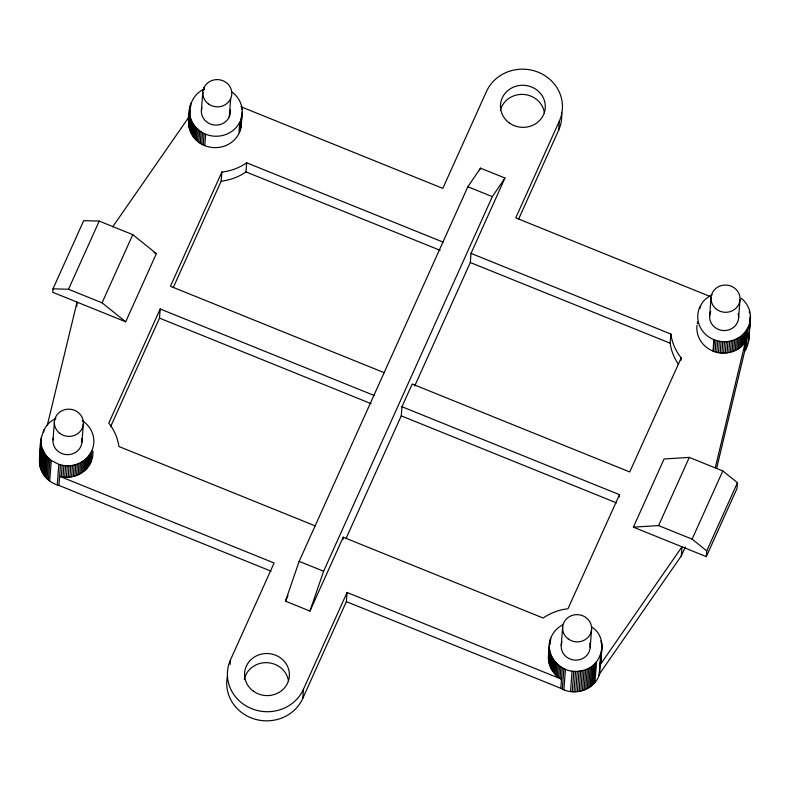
<?xml version="1.0" encoding="UTF-8"?>
<svg xmlns="http://www.w3.org/2000/svg" width="790" height="790" viewBox="0 0 790 790"><rect width="100%" height="100%" fill="white"/><g stroke="black" fill="none" stroke-linecap="round" stroke-linejoin="round"><path stroke-width="1.19" d="M741.218 298.245C746.807 302.708 750.411 309.641 750.5 316.829L748.92 337.37C748.851 342.188 747.32 347.106 744.694 351.145L716.579 468.589M748.742 340.599L750.5 316.829M271.118 571.2L58.904 485.406C46.936 482.532 37.732 470.336 39.747 457.973M241.345 121.65L241.148 126.499L239.321 132.72A26.396 24.757 4.4 0 1 204.768 145.617C193.866 141.509 186.42 129.244 189.156 117.68M232.062 92.065C236.961 95.669 240.575 101.051 241.789 107.025C243.942 115.804 238.096 123.892 239.321 132.72M227.5 675.894A39.589 37.13 4.4 0 0 254.568 719.068A39.589 37.13 4.4 0 0 302.748 698.439L303.449 689.305L347.057 592.48L561.502 679.183C551.726 674.008 546.038 661.862 549.376 651.148M591.878 627.102C610.028 638.685 601.575 668.824 580.699 670.878C561.947 675.411 542.602 654.683 551.38 636.681A26.396 24.757 4.4 0 1 562.638 624.88M39.5 461.202C39.777 446.429 39.391 425.247 55.932 418.67M39.549 462.822L41.327 437.433M52.999 288.824L52.723 292.29L125.679 321.787L156.381 253.61L132.769 234.65L99.214 221.082L83.701 220.647L52.999 288.824L68.503 289.259L102.068 302.827L125.679 321.787M39.707 464.441L41.129 442.281M39.974 466.041L41.287 443.901M40.359 467.631L41.554 445.501M40.853 469.181L42.433 448.641L41.939 447.081M43.687 432.17L43.865 429.75M41.455 470.712L43.035 450.172L42.433 448.641M42.156 472.193L43.736 451.653L43.035 450.172M42.956 473.635L44.536 453.095L43.736 451.653M43.865 475.027L45.445 454.487L44.536 453.095M44.862 476.36L46.442 455.81L45.445 454.487M45.948 477.624L47.528 457.084L46.442 455.81M47.123 478.829L48.704 458.279L47.528 457.084M48.378 479.955L49.958 459.405L48.704 458.279M49.701 481.001L51.281 460.461L49.958 459.405M52.989 439.941L54.392 421.682M57.255 484.912L58.845 464.372L51.281 460.461M58.904 485.406L60.494 464.866L58.845 464.372M92.924 451.228A26.396 24.757 4.4 0 1 90.899 462.288C86.051 473.338 72.877 479.194 61.294 476.666L62.173 465.261L60.494 464.866M62.993 476.963L63.872 465.547L62.173 465.261M76.699 306.648L77.045 302.126L47.282 425.385M64.711 477.14L65.59 465.725C76.235 466.673 87.404 460.797 91.778 450.883A26.396 24.757 4.4 0 0 82.249 420.675M66.439 477.219L67.318 465.804M68.157 477.19L69.036 465.784M69.876 477.061L70.754 465.646M71.584 476.814L72.463 465.409M73.273 476.479L74.151 465.063M74.922 476.034L75.801 464.619M76.541 475.481L77.42 464.066M78.121 474.839L79 463.424M81.943 442.153L83.345 423.884M79.652 474.099L80.521 462.683M81.123 473.259L81.992 461.844M82.525 472.341L83.404 460.925M83.868 471.334L84.747 459.918M85.132 470.238L86.011 458.832M86.327 469.072L87.196 457.667M87.423 467.838L88.302 456.423M88.441 466.535L89.319 455.119M89.359 465.172L90.238 453.756M90.178 463.76L91.057 452.344M90.899 462.288L91.778 450.883M110.6 426.679L159.491 318.113L160.192 308.989L374.065 395.454M188.622 122.509C187.447 109.85 191.536 94.306 204.353 89.102M188.672 124.129L190.035 106.275M188.83 125.738L190.005 110.403M190.262 106.976L190.439 104.695M189.096 127.348L189.975 115.933L189.748 107.865M190.667 106.778L190.953 103.154M189.482 128.928L189.975 115.933M189.975 130.488L190.854 119.073L190.36 117.513M190.578 132.009L191.457 120.594L190.854 119.073M191.279 133.5L192.158 122.085L191.457 120.594M192.079 134.942L192.958 123.526L192.158 122.085M192.987 136.324L193.866 124.919L192.958 123.526M193.984 137.657L194.863 126.242L193.866 124.919M195.071 138.931L195.95 127.516L194.863 126.242M196.246 140.126L197.125 128.711L195.95 127.516M197.5 141.252L198.379 129.837L197.125 128.711M198.823 142.299L199.702 130.883L198.379 129.837M201.411 110.373L202.813 92.114M203.731 90.248L203.919 87.809M200.226 143.267L201.104 131.851L199.702 130.883M201.687 144.145L202.566 132.73L201.104 131.851M203.198 144.925L204.077 133.52L202.566 132.73M204.768 145.617L205.647 134.211A26.396 24.757 4.4 0 0 240.2 121.305M173.257 287.55L221.161 181.167L221.862 172.032L223.945 171.786A52.782 49.503 4.4 0 0 246.026 163.244L246.658 162.789L443.131 242.115M229.258 116.88L230.66 98.622M239.943 131.209L240.822 119.803M241.612 109.306L241.789 107.025M240.456 129.669L241.335 118.263M241.365 117.759L241.622 114.333M240.851 128.099L241.957 113.661M241.148 126.499L242.273 111.864M221.161 181.167L223.244 180.91A52.782 49.503 4.4 0 0 245.325 172.368L245.957 171.914L246.658 162.789M230.147 664.38L230.502 659.818L274.1 562.994L59.615 476.281L61.294 476.666M343.038 539.481L343.206 537.2L543.164 618.037L543.836 617.553A52.782 49.503 4.4 0 1 565.926 609.031L567.951 608.784L619.488 494.678L401.962 406.732L412.202 383.999L629.729 471.946L681.207 357.91L679.212 355.253A52.782 49.503 4.4 0 1 670.888 334.081L471.018 253.393L504.958 178.036L480.488 168.151L467.858 186.746L299.153 561.354L285.476 601.17L309.947 611.065L343.206 537.2M302.748 698.439L346.356 601.615L347.057 592.48M345.971 538.632L401.261 415.866L401.962 406.732M414.711 385.994L470.317 262.517L471.018 253.393M518.566 219.215L558.658 130.182L559.36 121.058A39.589 37.13 4.4 0 0 538.237 72.216A39.589 37.13 4.4 0 0 486.413 91.561L442.805 188.385L240.881 106.719M548.438 657.547L549.563 642.902M548.487 659.166L549.415 647.01M549.583 644.729L549.85 641.312M548.645 660.776L549.524 649.37M549.899 644.304L550.255 639.732M548.912 662.385L549.791 650.97M550.591 640.473L550.758 638.192M549.297 663.965L550.176 652.55M549.791 665.526L550.669 654.11M550.383 667.046L551.262 655.631M551.094 668.538L551.973 657.122M551.894 669.979L552.773 658.564M552.803 671.362L553.681 659.956M553.8 672.695L554.679 661.279M554.886 673.969L555.765 662.553M556.061 675.164L556.94 663.748M557.315 676.289L558.184 664.874M558.639 677.336L559.518 665.921M561.226 645.41L562.628 627.151M560.041 678.304L560.91 666.888M601.141 653.29L599.561 673.84C595.097 689.828 574.597 696.533 560.791 688.307L562.371 667.767M562.312 689.097L563.892 668.557M563.882 689.788L565.462 669.249M570.528 691.556L572.108 671.016M572.237 691.744L573.826 671.194M573.965 691.823L575.545 671.273M575.693 691.793L577.273 671.253M577.411 691.655L578.991 671.115M579.119 691.418L580.699 670.878M580.798 691.072L582.378 670.532M582.457 690.628L584.037 670.088M584.077 690.085L585.657 669.535M585.647 689.433L587.237 668.893M590.169 647.612L591.582 629.354M587.177 688.692L588.757 668.152M588.649 687.863L590.229 667.313M590.061 686.935L591.641 666.395M591.404 685.927L592.984 665.387M592.668 684.841L594.248 664.291M593.853 683.676L595.433 663.126M594.959 682.432L596.539 661.892M601.042 642.764L601.22 640.483M599.057 675.381L600.637 654.841M601.615 647.089L601.871 643.662M599.561 673.84L681.286 555.933L681.987 546.808L600.262 664.706L601.545 651.72M601.595 650.99L602.039 645.282M600.667 663.136L602.079 646.901M619.321 496.959L619.488 494.678M678.511 364.378A52.782 49.503 4.4 0 1 673.682 355.747L672.478 352.696A52.782 49.503 4.4 0 1 670.187 343.216L670.888 334.081M681.029 360.201L681.207 357.91M700.108 308.386C700.779 302.066 706.793 297.573 712.106 294.788M709.647 315.842L711.049 297.583M713.014 351.076L713.884 339.661M715.276 467.838L745.395 342.011C738.571 352.014 724.618 355.688 713.508 351.283L714.377 339.868L712.797 339.206A26.396 24.757 4.4 0 1 699.594 307.587L700.286 306.105M715.128 351.846L716.007 340.431L714.377 339.868M716.787 352.31L717.666 340.895L716.007 340.431M718.475 352.666L719.354 341.26L717.666 340.895M720.184 352.923L721.063 341.517L719.354 341.26M706.3 556.634L706.744 550.887L737.455 482.71L722.811 470.949L689.285 457.4L664.094 458.98L633.383 527.157L706.3 556.634L737.011 488.457L737.455 482.71M721.902 353.081L722.781 341.665C736.211 342.761 749.908 332.412 750.47 318.449M723.63 353.12L724.509 341.715M725.358 353.061L726.227 341.645M727.067 352.893L727.946 341.478M728.765 352.626L729.644 341.211M730.444 352.251L731.323 340.836M732.093 351.767L732.962 340.352M733.693 351.195L734.572 339.779M735.253 350.513L736.132 339.098M738.591 318.044L740.003 299.785M736.764 349.743L737.643 338.327M738.216 348.884L739.094 337.468M739.608 347.936L740.487 336.52M740.931 346.899L741.8 335.483M742.165 345.783L743.044 334.368M743.331 344.598L744.21 333.183M744.407 343.334L745.286 331.928M744.694 351.145L746.274 330.605M745.582 349.763L747.162 329.223M746.372 348.331L747.952 327.791M749.315 312.84L749.503 310.421M749.295 325.678L749.483 323.258M748.92 337.37L749.019 333.331M749.305 329.707L749.858 322.458M750.135 318.834L750.421 315.21M600.953 661.536L600.993 655.078M309.947 611.065L323.614 571.239L492.318 196.641L504.958 178.036M68.503 289.259L99.214 221.082M102.068 302.827L132.769 234.65M160.192 308.989L108.783 423.144L110.106 424.862A52.782 49.503 4.4 0 1 118.816 445.896L118.885 446.508L315.319 525.923M221.862 172.032L170.423 286.257L384.305 372.722M285.476 601.17L287.995 595.581M479.481 170.403L480.488 168.151M559.36 121.058L515.761 217.872L710.25 296.536M633.383 527.157L658.583 525.577L689.285 457.4M681.286 555.933L685.315 546.996M706.744 550.887L692.109 539.126L722.811 470.949M112.644 226.898L188.859 117.117M721.063 341.517L722.781 341.665M63.872 465.547L65.59 465.725M245.957 171.914L440.139 250.321M470.317 262.517L670.187 343.216M467.858 186.746L492.318 196.641M154.119 252.691L156.381 253.61M159.491 318.113L371.083 403.66M401.261 415.866L616.506 502.875M658.583 525.577L692.109 539.126M299.153 561.354L323.614 571.239M346.356 601.615L560.791 688.307M713.508 351.283L711.918 350.622A26.396 24.757 4.4 0 1 697.037 325.243M204.077 133.52L205.647 134.211M748.644 334.14L748.841 335.75M244.248 679.538A22.436 21.044 4.4 0 1 266.981 662.662A22.436 21.044 4.4 0 1 288.518 681.266M303.449 689.305A39.589 37.13 4.4 0 1 251.625 708.66A39.589 37.13 4.4 0 1 230.502 659.818M500.406 110.205A22.436 21.044 4.4 0 1 523.484 94.435A22.436 21.044 4.4 0 1 544.438 113.01M561.591 112.358A39.589 37.13 4.4 0 1 558.658 130.182M697.293 323.643A26.396 24.757 4.4 0 1 697.659 322.063M230.285 109.909A14.516 13.618 4.4 0 1 214.85 125.057A14.516 13.618 4.4 0 1 201.894 107.746M81.716 438.598A14.516 13.618 4.4 0 1 67.377 454.665A14.516 13.618 4.4 0 1 53.246 438.183M589.735 643.198A14.516 13.618 4.4 0 1 575.14 660.124A14.516 13.618 4.4 0 1 561.986 641.934M738.156 313.63A14.516 13.618 4.4 0 1 723.087 330.526A14.516 13.618 4.4 0 1 710.743 311.537M253.225 691.062A22.436 21.044 4.4 0 0 289.189 677.632A22.436 21.044 4.4 0 0 258.508 654.989A22.436 21.044 4.4 0 0 253.225 691.062M509.135 122.806A22.436 21.044 4.4 0 0 545.1 109.376A22.436 21.044 4.4 0 0 514.428 86.742A22.436 21.044 4.4 0 0 509.135 122.806M208.392 103.895A14.516 13.618 4.4 0 0 231.668 95.205A14.516 13.618 4.4 0 0 211.809 80.56A14.516 13.618 4.4 0 0 208.392 103.895M59.971 433.463A14.516 13.618 4.4 0 0 83.246 424.773A14.516 13.618 4.4 0 0 63.398 410.129A14.516 13.618 4.4 0 0 59.971 433.463M568.207 638.932A14.516 13.618 4.4 0 0 591.483 630.242A14.516 13.618 4.4 0 0 571.624 615.598A14.516 13.618 4.4 0 0 568.207 638.932M716.629 309.364A14.516 13.618 4.4 0 0 739.904 300.674A14.516 13.618 4.4 0 0 720.045 286.019A14.516 13.618 4.4 0 0 716.629 309.364"/></g></svg>
